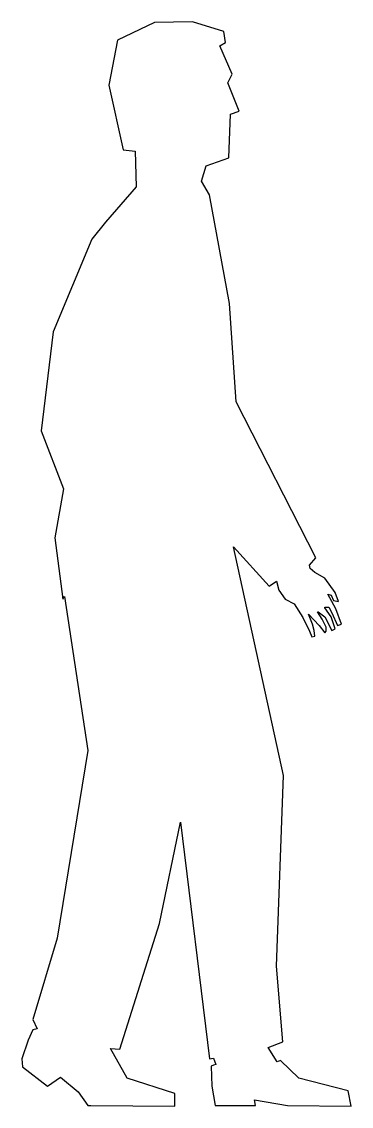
# Model space of a CAD drawing. Extents: x -14988 to -14498, y -2082 to -469.
import ezdxf

# ---------------------------------------------------------------- set-up
doc = ezdxf.new("R2010")
doc.units = 0
doc.layers.get('0').update_dxf_attribs({"linetype": 'CONTINUOUS'})

msp = doc.modelspace()

# ---------------------------------------------------------------- linework, layer by layer
at = {"color": 0}
for points in [[(-14790.2, -470.5), (-14845.2, -496.9), (-14858.4, -563.9), (-14836.9, -659.7), (-14818.9, -662.1), (-14817.7, -714.8), (-14863.2, -767.5), (-14883.6, -792.7), (-14941.1, -930.4), (-14959, -1077.7), (-14925.5, -1163.9), (-14938.7, -1236.9), (-14926.7, -1328), (-14924.3, -1324.4), (-14889.6, -1553.1), (-14935.1, -1832.1), (-14971, -1953.1), (-14965, -1967.4), (-14971, -1968.6), (-14978.2, -1984.2), (-14987.8, -2011.7), (-14986.6, -2023.7), (-14949.4, -2052.5), (-14930.3, -2039.3), (-14903.9, -2060.8), (-14889.6, -2081.2), (-14884.8, -2081.2), (-14760.2, -2082.4), (-14760.2, -2063.2), (-14830.9, -2040.5), (-14856, -1996.2), (-14841.7, -1997.4), (-14783, -1810.6), (-14751.8, -1659.7), (-14708.7, -2011.7), (-14702.7, -2010.6), (-14699.1, -2020.1), (-14702.7, -2021.3), (-14706.3, -2022.5), (-14705.1, -2052.5), (-14700.3, -2081.2), (-14640.5, -2081.2), (-14641.7, -2072.8), (-14592.6, -2081.2), (-14498, -2082.4), (-14502.8, -2059.6), (-14575.8, -2040.5), (-14603.3, -2014.1), (-14608.1, -2016.5), (-14621.3, -1995), (-14599.8, -1986.6), (-14609.3, -1874), (-14598.6, -1590.2), (-14672.8, -1250.1), (-14620.1, -1308.8), (-14609.3, -1301.6), (-14605.7, -1314.8), (-14596.2, -1328), (-14583, -1335.1), (-14569.8, -1355.5), (-14560.2, -1375.9), (-14556.6, -1384.2), (-14551.9, -1383), (-14553, -1374.7), (-14555.4, -1365.1), (-14561.4, -1350.7), (-14545.9, -1367.5), (-14537.5, -1378.2), (-14535.1, -1375.9), (-14535.1, -1369.9), (-14541.1, -1357.9), (-14548.3, -1347.1), (-14547.1, -1347.1), (-14537.5, -1354.3), (-14526.7, -1374.7), (-14521.9, -1372.3), (-14527.9, -1354.3), (-14537.5, -1341.1), (-14537.5, -1339.9), (-14531.5, -1339.9), (-14526.7, -1348.3), (-14518.3, -1367.5), (-14512.3, -1365.1), (-14520.7, -1342.3), (-14526.7, -1331.5), (-14532.7, -1320.8), (-14527.9, -1322), (-14524.3, -1330.3), (-14517.1, -1331.5), (-14521.9, -1318.4), (-14537.5, -1296.8), (-14551.9, -1288.4), (-14559, -1282.4), (-14560.2, -1277.7), (-14550.7, -1266.9), (-14669.2, -1034.6), (-14678.8, -888.5), (-14708.7, -726.8), (-14720.7, -706.4), (-14713.5, -683.7), (-14680, -671.7), (-14677.6, -607), (-14664.4, -602.2), (-14681.2, -560.3), (-14675.2, -547.2), (-14693.2, -505.2), (-14684.8, -500.5), (-14687.2, -483.7), (-14733.9, -469.3), (-14790.2, -470.5)], [(-14790.2, -470.5), (-14845.2, -496.9), (-14858.4, -563.9), (-14836.9, -659.7), (-14818.9, -662.1), (-14817.7, -714.8), (-14863.2, -767.5), (-14883.6, -792.7), (-14941.1, -930.4), (-14959, -1077.7), (-14925.5, -1163.9), (-14938.7, -1236.9), (-14926.7, -1328), (-14924.3, -1324.4), (-14889.6, -1553.1), (-14935.1, -1832.1), (-14971, -1953.1), (-14965, -1967.4), (-14971, -1968.6), (-14978.2, -1984.2), (-14987.8, -2011.7), (-14986.6, -2023.7), (-14949.4, -2052.5), (-14930.3, -2039.3), (-14903.9, -2060.8), (-14889.6, -2081.2), (-14884.8, -2081.2), (-14760.2, -2082.4), (-14760.2, -2063.2), (-14830.9, -2040.5), (-14856, -1996.2), (-14841.7, -1997.4), (-14783, -1810.6), (-14751.8, -1659.7), (-14708.7, -2011.7), (-14702.7, -2010.6), (-14699.1, -2020.1), (-14702.7, -2021.3), (-14706.3, -2022.5), (-14705.1, -2052.5), (-14700.3, -2081.2), (-14640.5, -2081.2), (-14641.7, -2072.8), (-14592.6, -2081.2), (-14498, -2082.4), (-14502.8, -2059.6), (-14575.8, -2040.5), (-14603.3, -2014.1), (-14608.1, -2016.5), (-14621.3, -1995), (-14599.8, -1986.6), (-14609.3, -1874), (-14598.6, -1590.2), (-14672.8, -1250.1), (-14620.1, -1308.8), (-14609.3, -1301.6), (-14605.7, -1314.8), (-14596.2, -1328), (-14583, -1335.1), (-14569.8, -1355.5), (-14560.2, -1375.9), (-14556.6, -1384.2), (-14551.9, -1383), (-14553, -1374.7), (-14555.4, -1365.1), (-14561.4, -1350.7), (-14545.9, -1367.5), (-14537.5, -1378.2), (-14535.1, -1375.9), (-14535.1, -1369.9), (-14541.1, -1357.9), (-14548.3, -1347.1), (-14547.1, -1347.1), (-14537.5, -1354.3), (-14526.7, -1374.7), (-14521.9, -1372.3), (-14527.9, -1354.3), (-14537.5, -1341.1), (-14537.5, -1339.9), (-14531.5, -1339.9), (-14526.7, -1348.3), (-14518.3, -1367.5), (-14512.3, -1365.1), (-14520.7, -1342.3), (-14526.7, -1331.5), (-14532.7, -1320.8), (-14527.9, -1322), (-14524.3, -1330.3), (-14517.1, -1331.5), (-14521.9, -1318.4), (-14537.5, -1296.8), (-14551.9, -1288.4), (-14559, -1282.4), (-14560.2, -1277.7), (-14550.7, -1266.9), (-14669.2, -1034.6), (-14678.8, -888.5), (-14708.7, -726.8), (-14720.7, -706.4), (-14713.5, -683.7), (-14680, -671.7), (-14677.6, -607), (-14664.4, -602.2), (-14681.2, -560.3), (-14675.2, -547.2), (-14693.2, -505.2), (-14684.8, -500.5), (-14687.2, -483.7), (-14733.9, -469.3), (-14790.2, -470.5), (-14790.2, -470.5)]]:
    msp.add_lwpolyline(points, dxfattribs=at)

doc.saveas('drawing.dxf')
